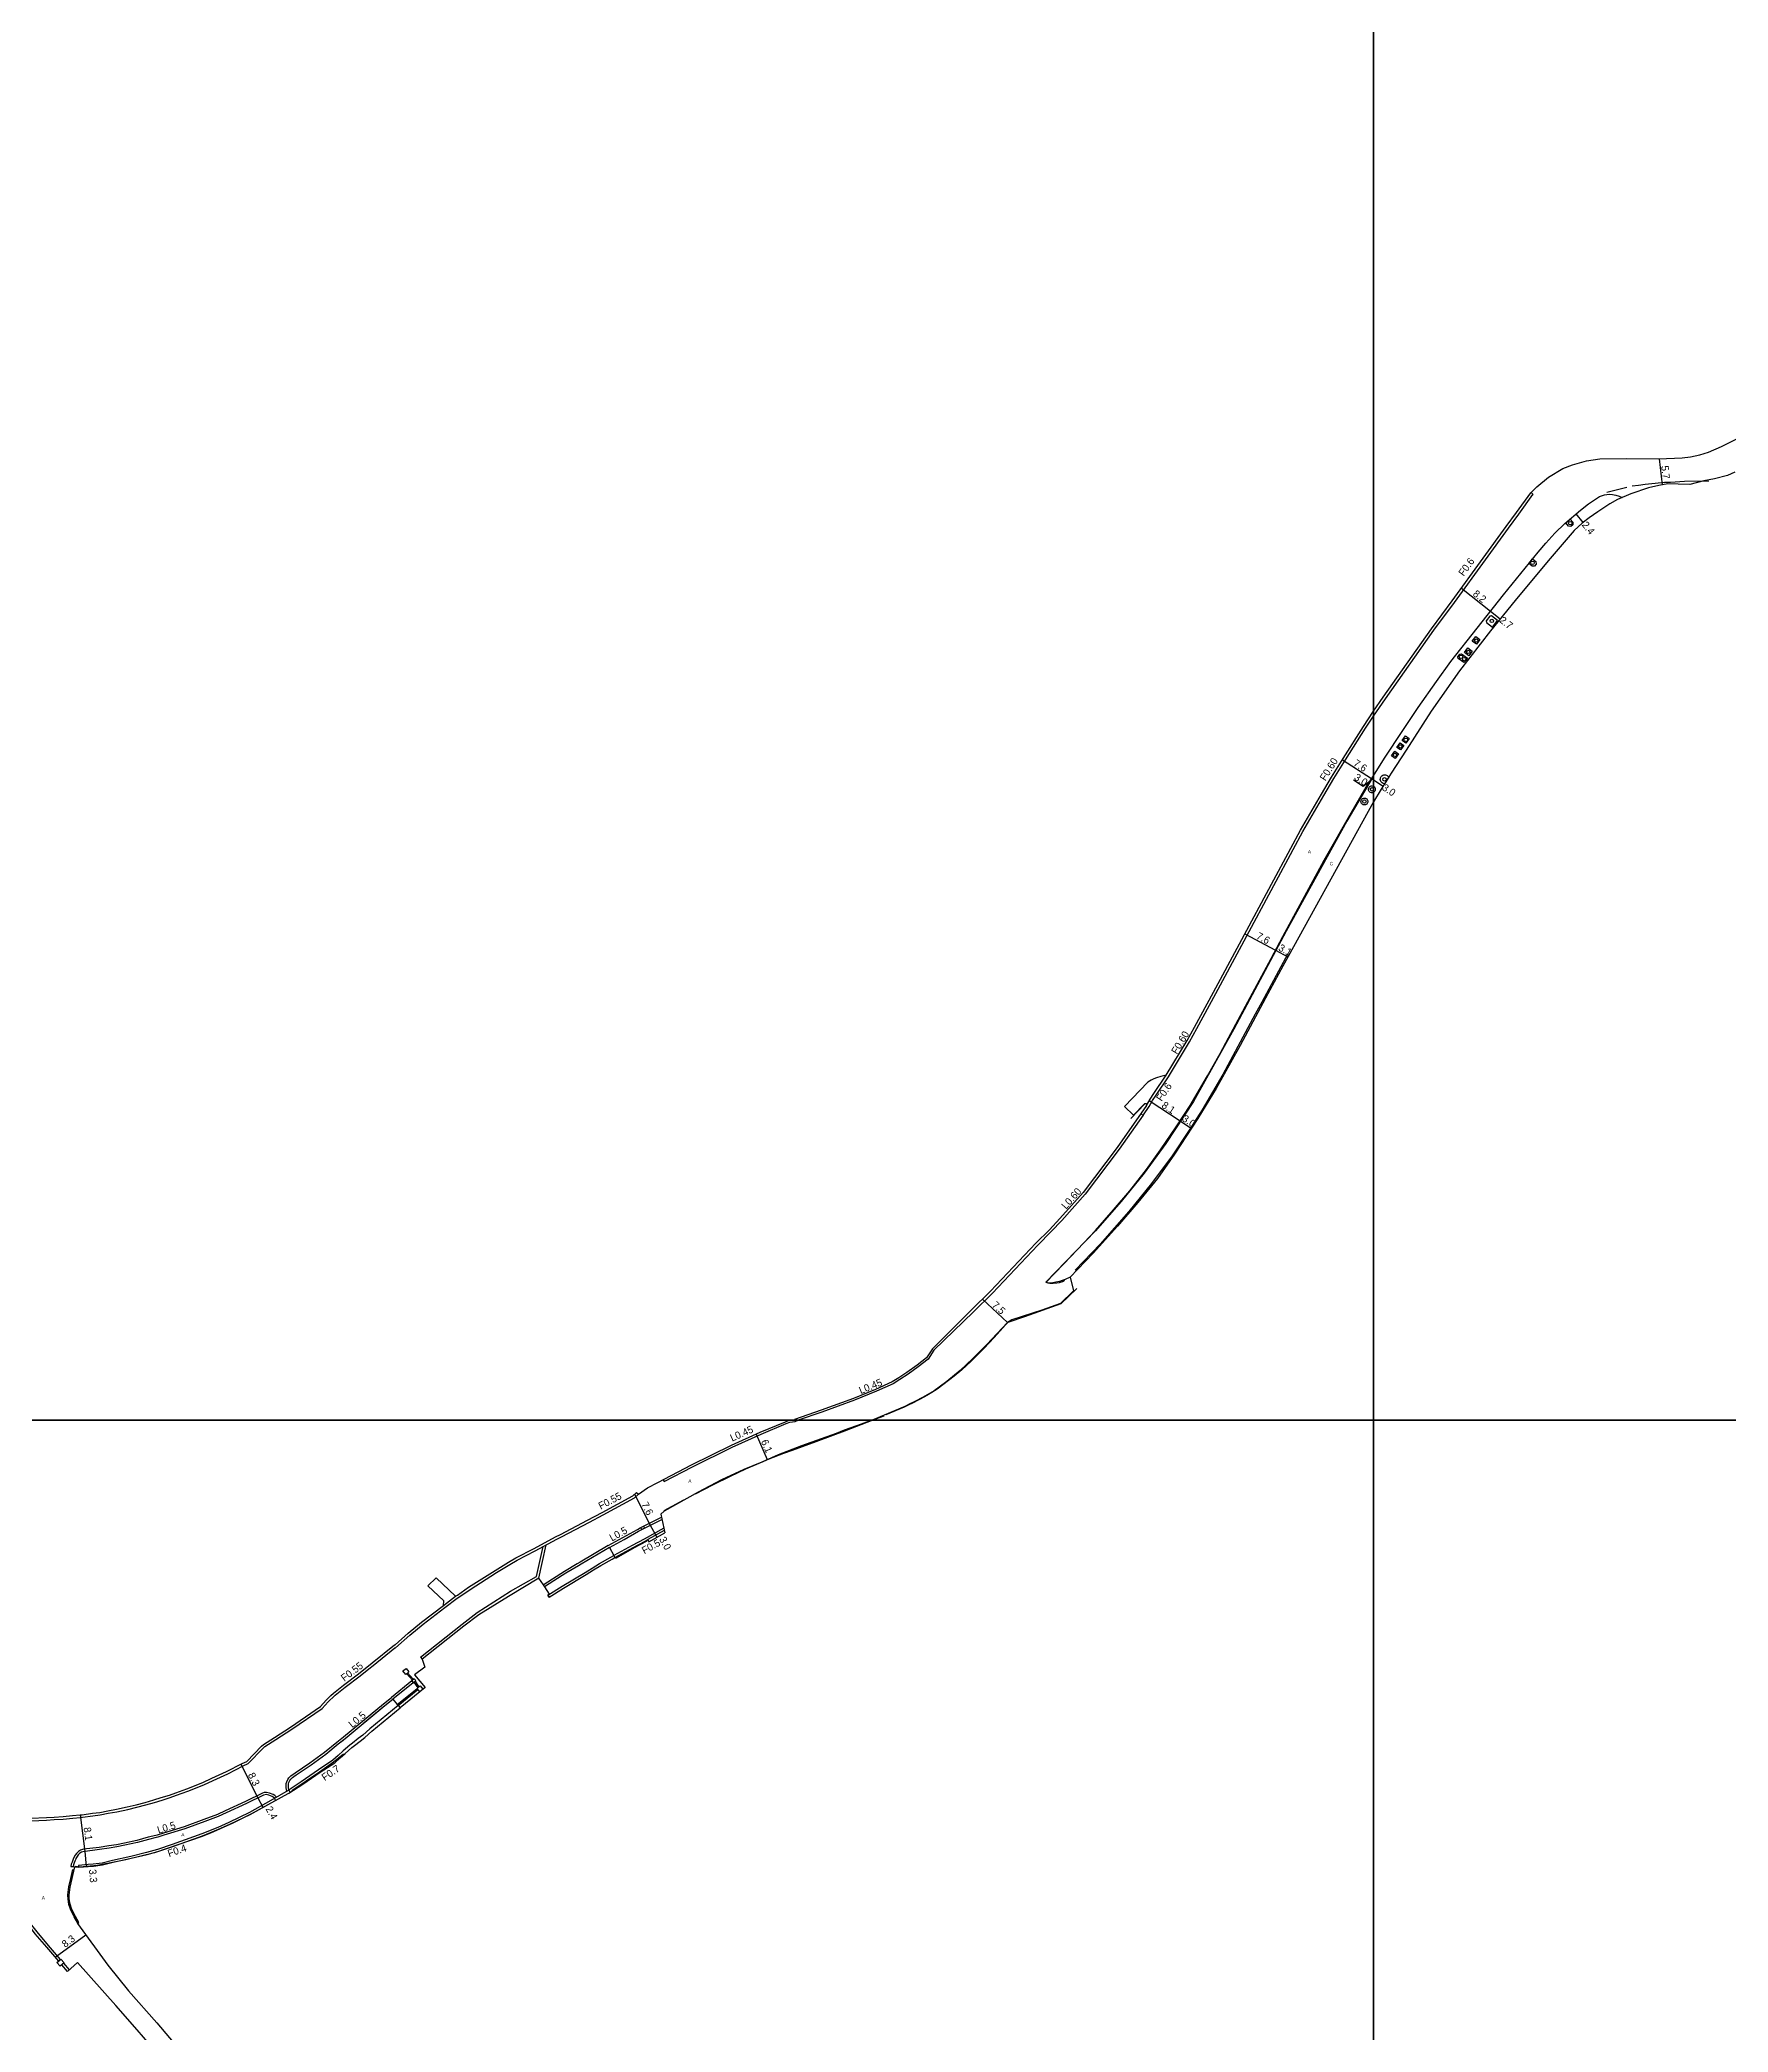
# Model space of a CAD drawing. Header units: metres. Extents: x -24000 to -21600, y -108000 to -105000.
# Drawn here: x -23491.9 to -23122.3, y -107533.9 to -107097.9 of the extents above; entities that cross this region are included whole.
import ezdxf

# ---------------------------------------------------------------- set-up
doc = ezdxf.new("R2010")
doc.units = ezdxf.units.M
doc.header["$LTSCALE"] = 2.5
for name, color, linetype in [('側溝・桝', 7, 'Continuous'), ('図郭', 7, 'Continuous'), ('幅員', 7, 'Continuous'), ('植栽', 7, 'Continuous'), ('歩道・分離帯・安全施設', 7, 'Continuous'), ('舗装', 7, 'Continuous'), ('道路', 7, 'Continuous')]:
    doc.layers.add(name, color=color, linetype=linetype)
doc.styles.get("Standard").update_dxf_attribs({"font": ''})
doc.styles.add('YOKO_DECO', font='')
doc.styles.get('Standard').set_extended_font_data('@MS PGothic')
doc.styles.get('YOKO_DECO').set_extended_font_data('MS PGothic')

# ---------------------------------------------------------------- blocks, each defined once
blk = doc.blocks.new('223800')
blk.add_circle((0, 0), 0.75)

msp = doc.modelspace()

# ---------------------------------------------------------------- linework, layer by layer
at = {"layer": '側溝・桝'}
for points in [[(-23165.03, -107197.37), (-23165.5, -107196.99)], [(-23200, -107245.92), (-23197.38, -107242.08), (-23186.76, -107227.11), (-23182.28, -107221.03), (-23175.49, -107211.67), (-23170.43, -107204.73), (-23168.19, -107201.67), (-23165.09, -107197.43), (-23165.03, -107197.37)], [(-23244.89, -107324.82), (-23240.27, -107317.16), (-23238.62, -107314.25), (-23234.47, -107306.62), (-23228.78, -107295.99), (-23221.27, -107282.01), (-23218.15, -107276.2), (-23217.54, -107275.06), (-23215.43, -107271.16), (-23210.88, -107263.26), (-23208.65, -107259.54), (-23206.11, -107255.46), (-23201.7, -107248.5), (-23200, -107245.92)], [(-23250.9, -107332.92), (-23250.4, -107333.25), (-23250.33, -107333.15), (-23249.12, -107331.31), (-23248.35, -107330.02), (-23247.56, -107328.83), (-23244.89, -107324.82)], [(-23249.69, -107331.08), (-23248.85, -107329.69), (-23248.06, -107328.5), (-23245.39, -107324.48)], [(-23250.4, -107333.25), (-23255.63, -107340.67), (-23263.1, -107350.54), (-23268.2, -107356.26), (-23270.51, -107358.71), (-23273.44, -107361.66), (-23283.38, -107372.15), (-23287.54, -107376.28), (-23296.2, -107384.65), (-23297.48, -107386.63), (-23299.63, -107388.32), (-23301.88, -107389.93), (-23303.64, -107391.09), (-23305.11, -107392), (-23308.78, -107393.64), (-23313.62, -107395.62), (-23320.71, -107398.22), (-23325.92, -107400)], [(-23355.46, -107413), (-23355.25, -107413.4), (-23349.06, -107410.16), (-23340.35, -107405.86), (-23334.06, -107403.01), (-23328.52, -107400.72), (-23327.75, -107400.44)], [(-23327.75, -107400.44), (-23326.6, -107400.24), (-23325.92, -107400)], [(-23371.62, -107422.29), (-23368.59, -107420.69), (-23361.78, -107417), (-23360.89, -107416.14)], [(-23418.98, -107453.65), (-23414.2, -107449.76), (-23414.08, -107449.82), (-23410.93, -107447), (-23408.02, -107444.64), (-23403.24, -107440.99), (-23400.56, -107438.91), (-23400.2, -107438.72), (-23397.75, -107436.99), (-23391.96, -107433.34), (-23389.04, -107431.56), (-23387.44, -107430.63), (-23383.47, -107428.53), (-23378.74, -107426.02), (-23377.71, -107425.49), (-23371.62, -107422.29)], [(-23367.5, -107427.43), (-23364.28, -107425.65), (-23361.12, -107423.86), (-23360.48, -107423.52), (-23360.37, -107423.46)], [(-23355.35, -107423.63), (-23359.63, -107425.98), (-23362.29, -107427.4), (-23366.27, -107429.58)], [(-23359.78, -107423.16), (-23355.86, -107421.18)], [(-23355.24, -107424.14), (-23358.82, -107426.11)], [(-23403.59, -107440.54), (-23400.91, -107438.46)], [(-23493.85, -107487.62), (-23490.44, -107487.47), (-23488.76, -107487.38), (-23486.79, -107487.28), (-23484.72, -107487.08), (-23483.06, -107486.92), (-23482.57, -107486.87), (-23480.31, -107486.55), (-23478.69, -107486.37), (-23476.94, -107486), (-23475.07, -107485.65), (-23472.68, -107485.16), (-23470.73, -107484.68), (-23468.75, -107484.16), (-23466.83, -107483.63), (-23465.17, -107483.11), (-23463.4, -107482.57), (-23461.98, -107482.05), (-23459.56, -107481.18), (-23456.06, -107479.75), (-23454.02, -107478.85), (-23450.79, -107477.37), (-23447.4, -107475.61), (-23446.29, -107475.08), (-23443.04, -107471.74), (-23442.64, -107471.39), (-23440.28, -107469.86), (-23436.73, -107467.61), (-23430.13, -107463.06), (-23428.82, -107461.61), (-23428.45, -107461.23), (-23427.82, -107460.66), (-23427.25, -107460.13), (-23425.07, -107458.38), (-23421.83, -107455.9), (-23419.92, -107454.41), (-23418.98, -107453.65)], [(-23413.68, -107462.2), (-23409.34, -107458.68)], [(-23411.65, -107455.44), (-23410.34, -107456.9)], [(-23411.42, -107455.25), (-23410.11, -107456.71)], [(-23410.03, -107457.28), (-23409.2, -107458.56)], [(-23409.8, -107457.09), (-23408.96, -107458.37)], [(-23413.49, -107462.43), (-23419.72, -107467.51), (-23421.25, -107468.87), (-23422.21, -107469.66), (-23423.45, -107470.62), (-23424.04, -107471.06), (-23425.56, -107472.36), (-23426.63, -107473.34), (-23427.76, -107474.38), (-23430.92, -107476.46), (-23434.74, -107479.08), (-23437.6, -107481.01), (-23441.35, -107483.17), (-23446.06, -107485.86), (-23450.52, -107488.03), (-23452.97, -107489.11), (-23456.45, -107490.51), (-23458.3, -107491.18), (-23462.98, -107492.84), (-23466.19, -107493.94), (-23468.57, -107494.58), (-23472.02, -107495.43), (-23475.99, -107496.3), (-23478.32, -107496.89), (-23480.22, -107497.13), (-23481.37, -107497.22), (-23483.43, -107497.39), (-23483.4, -107497.8)], [(-23437.87, -107481.17), (-23437.98, -107480.44), (-23437.97, -107479.5), (-23437.87, -107479.11), (-23437.64, -107478.58), (-23437.4, -107478.21), (-23436.96, -107477.81), (-23436.07, -107477.17), (-23432.8, -107474.96), (-23429.64, -107472.64), (-23426.9, -107470.44), (-23425.42, -107469.26), (-23416.69, -107462.03), (-23414.98, -107460.65)], [(-23413.49, -107462.43), (-23409.15, -107458.9)], [(-23440.1, -107482.45), (-23440.52, -107482.07), (-23440.83, -107481.89), (-23441.67, -107481.56), (-23442.29, -107481.42), (-23442.81, -107481.45), (-23443.21, -107481.56), (-23446.92, -107483.43), (-23451.35, -107485.48), (-23453.07, -107486.23), (-23456, -107487.34), (-23460.32, -107488.96), (-23464.89, -107490.35), (-23466.25, -107490.76), (-23466.56, -107490.84), (-23468.25, -107491.24), (-23470.68, -107491.94), (-23473.42, -107492.52), (-23475.15, -107492.87), (-23476.84, -107493.13), (-23478.92, -107493.46), (-23482.37, -107493.87), (-23483.01, -107494.09), (-23483.47, -107494.37), (-23483.89, -107494.81), (-23484.17, -107495.19), (-23484.46, -107495.67), (-23484.61, -107496.01), (-23484.73, -107496.29), (-23484.88, -107496.68), (-23485.04, -107497.13), (-23485.15, -107497.62), (-23484.66, -107497.67)], [(-23487.38, -107517.99), (-23490.01, -107514.95), (-23492.5, -107511.97), (-23498.24, -107504.86), (-23499.39, -107503.62), (-23500.3, -107502.57), (-23501.6, -107501.17), (-23503.65, -107498.8), (-23505.41, -107497.47), (-23510.97, -107497.55), (-23524.27, -107497.92), (-23531.78, -107497.8), (-23534.34, -107497.71), (-23539.3, -107497.24), (-23542.77, -107496.82)], [(-23485.47, -107520.26), (-23486.7, -107518.8)]]:
    msp.add_lwpolyline(points, dxfattribs=at)
for points in [[(-23360.14, -107423.9), (-23360.37, -107423.46), (-23359.78, -107423.16), (-23359.56, -107423.6)], [(-23411.77, -107454.29), (-23411.16, -107455.04), (-23411.83, -107455.59), (-23412.44, -107454.84)], [(-23409.63, -107456.96), (-23409.95, -107456.58), (-23410.52, -107457.04), (-23410.21, -107457.42)], [(-23408.66, -107458.13), (-23408.06, -107458.87), (-23408.73, -107459.43), (-23409.34, -107458.68)], [(-23486.63, -107518.74), (-23487.5, -107519.47), (-23488.18, -107518.67), (-23487.32, -107517.93)]]:
    msp.add_lwpolyline(points, close=True, dxfattribs=at)
at = {"layer": '側溝・桝', "flags": 128}
for points in [[(-23408.58, -107451.82), (-23399.45, -107444.58), (-23396.18, -107442.09), (-23388.87, -107437.36), (-23383.19, -107434.18), (-23381.75, -107427.62)], [(-23382.67, -107434.57), (-23381.06, -107427.25)], [(-23367.5, -107427.43), (-23373.68, -107431.02), (-23374.3, -107431.38), (-23377.07, -107433.05), (-23381.52, -107435.9), (-23381.66, -107435.99)], [(-23367.25, -107427.86), (-23373.43, -107431.45), (-23374.04, -107431.81), (-23376.81, -107433.48), (-23381.25, -107436.32), (-23381.4, -107436.41)], [(-23380.69, -107438.27), (-23377.56, -107436.27), (-23372.58, -107433.28), (-23370.99, -107432.32), (-23369.4, -107431.35), (-23366.91, -107429.93), (-23366.27, -107429.58)], [(-23380.42, -107438.69), (-23380.69, -107438.27)], [(-23408.58, -107451.82), (-23408.21, -107452.29)], [(-23410.52, -107457.04), (-23414.98, -107460.65)], [(-23410.2, -107457.42), (-23414.67, -107461.03)], [(-23413.68, -107462.2), (-23413.49, -107462.43), (-23413.02, -107462.93)]]:
    msp.add_lwpolyline(points, dxfattribs=at)
at = {"layer": '図郭'}
for points in [[(-24000, -106800), (-23200, -106800), (-23200, -107400), (-24000, -107400)], [(-23200, -106800), (-22400, -106800), (-22400, -107400), (-23200, -107400)], [(-24000, -107400), (-23200, -107400), (-23200, -108000), (-24000, -108000)], [(-23200, -107400), (-22400, -107400), (-22400, -108000), (-23200, -108000)]]:
    msp.add_lwpolyline(points, close=True, dxfattribs=at)
at = {"layer": '幅員'}
for points in [[(-23137.42, -107189.61), (-23136.8, -107195.29)], [(-23155.68, -107201.66), (-23154.15, -107203.55)], [(-23180.73, -107217.86), (-23174.35, -107222.96)], [(-23174.35, -107222.96), (-23172.24, -107224.6)], [(-23206.8, -107255.43), (-23200.4, -107259.57)], [(-23200.4, -107259.57), (-23200, -107259.83)], [(-23200, -107259.83), (-23197.89, -107261.19)], [(-23228.14, -107293.54), (-23221.42, -107297.11)], [(-23221.42, -107297.11), (-23218.7, -107298.57)], [(-23249.07, -107330.04), (-23242.32, -107334.48)], [(-23242.32, -107334.48), (-23239.84, -107336.11)], [(-23280.13, -107378.56), (-23285.6, -107373.5)], [(-23326.64, -107400), (-23326.72, -107399.8)], [(-23335.14, -107403), (-23332.68, -107408.59)], [(-23361.74, -107416.17), (-23358.3, -107422.96)], [(-23358.3, -107422.96), (-23356.84, -107425.57)], [(-23447.93, -107475.25), (-23444.23, -107482.63)], [(-23444.23, -107482.63), (-23443.09, -107484.69)], [(-23483.12, -107486.35), (-23482.05, -107494.38)], [(-23482.05, -107494.38), (-23481.78, -107497.67)], [(-23488.54, -107517.48), (-23481.86, -107512.62)]]:
    msp.add_lwpolyline(points, dxfattribs=at)
at = {"layer": '幅員', "flags": 128}
msp.add_lwpolyline([(-23200.2, -107259.7), (-23202.21, -107261.33), (-23204.39, -107259.92)], dxfattribs=at)
at = {"layer": '植栽'}
for points in [[(-23156.94, -107202.77), (-23156.33, -107203.47), (-23156.32, -107204), (-23156.75, -107204.38), (-23157.28, -107204.3), (-23157.89, -107203.6)], [(-23165.17, -107211.5), (-23164.45, -107212.08), (-23164.34, -107212.61), (-23164.71, -107213.06), (-23165.24, -107213.07), (-23165.96, -107212.49)], [(-23172.81, -107225), (-23174.13, -107223.98), (-23174.52, -107223.99), (-23175.34, -107225.05), (-23175.26, -107225.43), (-23173.94, -107226.46)], [(-23178.39, -107231.66), (-23179.13, -107232.67), (-23180.05, -107231.99), (-23179.31, -107230.98)], [(-23176.68, -107229.14), (-23177.42, -107230.14), (-23178.35, -107229.46), (-23177.6, -107228.46)], [(-23180.17, -107234.18), (-23181.45, -107233.27), (-23181.53, -107232.91), (-23181.08, -107232.33), (-23180.72, -107232.29), (-23179.43, -107233.2)], [(-23194.53, -107254.15), (-23195.24, -107255.16), (-23196.02, -107254.62), (-23195.31, -107253.6)], [(-23193.36, -107252.29), (-23194.07, -107253.3), (-23194.85, -107252.76), (-23194.14, -107251.74)], [(-23192.18, -107250.78), (-23192.89, -107251.79), (-23193.67, -107251.24), (-23192.96, -107250.23)], [(-23197.57, -107260.69), (-23197.85, -107260.64), (-23198.07, -107260.52), (-23198.23, -107260.38), (-23198.38, -107260.17), (-23198.46, -107259.97), (-23198.49, -107259.76), (-23198.48, -107259.56), (-23198.43, -107259.38), (-23198.3, -107259.14), (-23198.13, -107258.96), (-23197.95, -107258.85), (-23197.75, -107258.78), (-23197.54, -107258.75), (-23197.34, -107258.77), (-23197.13, -107258.83), (-23196.98, -107258.92), (-23196.86, -107259.01), (-23196.77, -107259.12), (-23196.66, -107259.28)], [(-23202.23, -107265.28), (-23202.4, -107265.2), (-23202.51, -107265.1), (-23202.59, -107265), (-23202.67, -107264.85), (-23202.71, -107264.72), (-23202.72, -107264.55), (-23202.68, -107264.34), (-23202.61, -107264.19), (-23202.5, -107264.05), (-23202.39, -107263.96), (-23202.26, -107263.89), (-23202.1, -107263.84), (-23201.93, -107263.83), (-23201.76, -107263.86), (-23201.58, -107263.94), (-23201.45, -107264.03), (-23201.34, -107264.16), (-23201.27, -107264.29), (-23201.23, -107264.44), (-23201.22, -107264.6), (-23201.23, -107264.75), (-23201.28, -107264.9), (-23201.37, -107265.04), (-23201.47, -107265.15), (-23201.59, -107265.23), (-23201.74, -107265.3), (-23201.92, -107265.33), (-23202.11, -107265.32)]]:
    msp.add_lwpolyline(points, close=True, dxfattribs=at)
for points in [[(-23200.41, -107262.66), (-23200.63, -107262.6), (-23200.79, -107262.51), (-23200.93, -107262.37), (-23201.01, -107262.24), (-23201.07, -107262.07), (-23201.08, -107261.88), (-23201.06, -107261.72), (-23200.99, -107261.56), (-23200.9, -107261.42), (-23200.78, -107261.31), (-23200.66, -107261.24), (-23200.5, -107261.18), (-23200.34, -107261.16), (-23200.12, -107261.19), (-23200, -107261.25)], [(-23200, -107261.25), (-23199.93, -107261.28), (-23199.79, -107261.39), (-23199.68, -107261.53), (-23199.61, -107261.69), (-23199.58, -107261.84), (-23199.59, -107262.02), (-23199.63, -107262.18), (-23199.71, -107262.34), (-23199.85, -107262.49), (-23199.99, -107262.59), (-23200, -107262.59)], [(-23200, -107262.59), (-23200.13, -107262.64), (-23200.25, -107262.66), (-23200.41, -107262.66)]]:
    msp.add_lwpolyline(points, dxfattribs=at)
at = {"layer": '歩道・分離帯・安全施設'}
for points in [[(-23144.49, -107195.85), (-23148.92, -107196.99)], [(-23126.59, -107194.51), (-23131.91, -107194.55), (-23132.91, -107194.62), (-23134.98, -107194.74), (-23136.28, -107194.79), (-23138.35, -107194.98), (-23140.53, -107195.23), (-23141.98, -107195.42), (-23143.36, -107195.61)], [(-23200, -107258.94), (-23197.58, -107255.1), (-23193.57, -107249.01), (-23190.19, -107243.99), (-23186.19, -107238.32), (-23183.03, -107233.95), (-23171.53, -107219.39), (-23163.97, -107210.01), (-23162.29, -107208.08), (-23160.31, -107205.83), (-23158.09, -107203.78), (-23154.7, -107200.81), (-23152.93, -107199.42), (-23150.54, -107197.81), (-23149.42, -107197.46), (-23148.42, -107197.34), (-23147.68, -107197.39), (-23146.94, -107197.53), (-23146.22, -107197.75), (-23145.55, -107198.05)], [(-23200, -107258.94), (-23197.58, -107255.1), (-23193.57, -107249.01), (-23190.19, -107243.99), (-23186.19, -107238.32), (-23183.03, -107233.95), (-23171.53, -107219.39), (-23163.97, -107210.01), (-23162.29, -107208.08), (-23160.31, -107205.83), (-23158.09, -107203.78), (-23154.7, -107200.81), (-23152.93, -107199.42), (-23150.54, -107197.81), (-23149.42, -107197.46), (-23148.42, -107197.34), (-23147.68, -107197.39), (-23146.94, -107197.53), (-23146.22, -107197.75), (-23145.55, -107198.05)], [(-23266.41, -107368.7), (-23267.48, -107369.17), (-23268.11, -107369.41), (-23268.75, -107369.62), (-23269.49, -107369.8), (-23270.19, -107369.94), (-23270.97, -107369.99), (-23271.69, -107369.83), (-23267.78, -107365.77), (-23263.41, -107361.18), (-23260.86, -107358.44), (-23256.9, -107353.96), (-23253.35, -107349.76), (-23249.69, -107345.13), (-23246.62, -107340.82), (-23243.19, -107335.81), (-23240.12, -107331.1), (-23236.32, -107324.64), (-23233.55, -107319.75), (-23231.73, -107316.33), (-23227.52, -107308.45), (-23222.41, -107298.92), (-23219.8, -107294.15), (-23214.54, -107284.39), (-23210.76, -107277.43), (-23204.9, -107267.03), (-23201.55, -107261.4), (-23200, -107258.94)], [(-23266.41, -107368.7), (-23267.48, -107369.17), (-23268.11, -107369.41), (-23268.75, -107369.62), (-23269.49, -107369.8), (-23270.19, -107369.94), (-23270.97, -107369.99), (-23271.69, -107369.83), (-23267.78, -107365.77), (-23263.41, -107361.18), (-23260.86, -107358.44), (-23256.9, -107353.96), (-23253.35, -107349.76), (-23249.69, -107345.13), (-23246.62, -107340.82), (-23243.19, -107335.81), (-23240.12, -107331.1), (-23236.32, -107324.64), (-23233.55, -107319.75), (-23231.73, -107316.33), (-23227.52, -107308.45), (-23222.41, -107298.92), (-23219.8, -107294.15), (-23214.54, -107284.39), (-23210.76, -107277.43), (-23204.9, -107267.03), (-23201.55, -107261.4), (-23200, -107258.94)], [(-23200, -107259.11), (-23200.26, -107259.5), (-23205.85, -107268.86), (-23219.12, -107292.95), (-23230.56, -107314.42), (-23239.42, -107330.23), (-23245.46, -107339.41), (-23250.15, -107345.88), (-23255.24, -107352.13), (-23260.82, -107358.56), (-23271.68, -107369.78), (-23271.29, -107369.91), (-23270.81, -107369.98), (-23270.13, -107370), (-23269.27, -107369.93), (-23268.69, -107369.81), (-23268.07, -107369.59), (-23267.66, -107369.39), (-23267.58, -107369.33)], [(-23218.73, -107297.92), (-23224.42, -107308.49), (-23225.85, -107311.12), (-23232.97, -107324.33), (-23237.5, -107332.03), (-23240.32, -107336.47), (-23244.07, -107342.14), (-23248.56, -107348.19), (-23253.57, -107354.32), (-23259.83, -107361.47), (-23265.27, -107367.11)], [(-23253.1, -107333.93), (-23250.14, -107330.79)], [(-23264.94, -107371.18), (-23268.41, -107374.5), (-23276.37, -107377.32), (-23280.05, -107378.57), (-23280.52, -107379.09), (-23281.74, -107380.45), (-23283.05, -107381.89), (-23285.28, -107384.27), (-23286.07, -107385.08), (-23288.09, -107387.07), (-23290.1, -107388.97), (-23291.75, -107390.32), (-23295.5, -107393.15), (-23296.64, -107393.9), (-23297.36, -107394.35), (-23298.27, -107394.86), (-23300.9, -107396.25), (-23301.83, -107396.7), (-23302.7, -107397.09), (-23306.76, -107398.83)], [(-23309.57, -107400), (-23315.8, -107402.39), (-23322.05, -107404.68), (-23327.27, -107406.6), (-23329.12, -107407.24), (-23331.4, -107408.16), (-23332.31, -107408.5), (-23333.68, -107409.12), (-23335.04, -107409.68), (-23337.42, -107410.71), (-23340.8, -107412.26), (-23344.67, -107414.16), (-23348.46, -107416.16)], [(-23307.15, -107399.07), (-23309.57, -107400)], [(-23351.05, -107417.49), (-23355.31, -107419.8)], [(-23367.25, -107427.85), (-23364.04, -107426.08), (-23360.88, -107424.29), (-23360.26, -107423.95), (-23355.76, -107421.67)], [(-23367.25, -107427.85), (-23364.04, -107426.08), (-23360.88, -107424.29), (-23360.26, -107423.95), (-23355.76, -107421.67)], [(-23367.25, -107427.85), (-23364.04, -107426.08), (-23360.88, -107424.29), (-23360.29, -107423.97)], [(-23367.25, -107427.86), (-23366.27, -107429.58), (-23366.03, -107430.02)], [(-23359.08, -107426.48), (-23361.81, -107427.91), (-23364.25, -107429.27), (-23365.92, -107430.21)], [(-23437.1, -107481.38), (-23437.41, -107480.88), (-23437.48, -107480.41), (-23437.48, -107479.57), (-23437.4, -107479.27), (-23437.21, -107478.81), (-23437.02, -107478.53), (-23436.65, -107478.2), (-23435.78, -107477.57), (-23432.52, -107475.37), (-23429.34, -107473.03), (-23426.6, -107470.82), (-23425.11, -107469.64), (-23416.38, -107462.41), (-23414.67, -107461.03)], [(-23437.41, -107480.88), (-23437.48, -107480.41), (-23437.48, -107479.57), (-23437.4, -107479.27), (-23437.21, -107478.81), (-23437.02, -107478.53), (-23436.65, -107478.2), (-23435.78, -107477.57), (-23432.52, -107475.37), (-23429.34, -107473.03), (-23426.6, -107470.82), (-23425.11, -107469.64), (-23416.38, -107462.41), (-23414.67, -107461.03)], [(-23420.9, -107466.15), (-23416.38, -107462.41), (-23414.67, -107461.03)], [(-23436.35, -107477.98), (-23435.78, -107477.57), (-23432.52, -107475.37), (-23429.34, -107473.03), (-23426.6, -107470.82), (-23425.52, -107469.97)], [(-23425.45, -107473.06), (-23427.63, -107474.8), (-23430.71, -107477.01), (-23436.76, -107481.07)], [(-23440.55, -107482.71), (-23440.82, -107482.47), (-23441.05, -107482.33), (-23441.81, -107482.03), (-23442.33, -107481.91), (-23442.99, -107482.01), (-23446.7, -107483.87), (-23451.14, -107485.93), (-23452.88, -107486.68), (-23455.82, -107487.81), (-23460.17, -107489.43), (-23464.75, -107490.82), (-23466.12, -107491.24), (-23466.44, -107491.32), (-23468.12, -107491.71), (-23470.56, -107492.42), (-23473.33, -107493.01), (-23475.06, -107493.35), (-23476.76, -107493.62), (-23478.85, -107493.95), (-23482.5, -107494.44), (-23482.8, -107494.54), (-23483.16, -107494.76), (-23483.51, -107495.12), (-23483.75, -107495.46), (-23484.02, -107495.9), (-23484.15, -107496.2), (-23484.27, -107496.48), (-23484.42, -107496.85), (-23484.57, -107497.27), (-23484.66, -107497.67), (-23484.27, -107497.71)], [(-23440.32, -107483.16), (-23440.55, -107482.71), (-23440.82, -107482.47), (-23441.05, -107482.33), (-23441.81, -107482.03), (-23442.33, -107481.91), (-23442.99, -107482.01), (-23446.7, -107483.87), (-23451.14, -107485.93), (-23452.88, -107486.68), (-23455.82, -107487.81), (-23460.17, -107489.43), (-23464.75, -107490.82), (-23466.12, -107491.24), (-23466.44, -107491.32), (-23468.12, -107491.71), (-23470.56, -107492.42), (-23473.33, -107493.01), (-23475.06, -107493.35), (-23476.76, -107493.62), (-23478.85, -107493.95), (-23482.5, -107494.44), (-23482.8, -107494.54), (-23483.16, -107494.76), (-23483.51, -107495.12), (-23483.75, -107495.46), (-23484.02, -107495.9), (-23484.15, -107496.2), (-23484.27, -107496.48), (-23484.42, -107496.85), (-23484.57, -107497.27), (-23484.66, -107497.67), (-23484.27, -107497.71)], [(-23440.53, -107483.35), (-23445.58, -107486.14), (-23449.65, -107488.16), (-23454.57, -107490.35), (-23456.64, -107491.17), (-23461.48, -107492.86), (-23466.85, -107494.62), (-23473.1, -107496.18), (-23475.26, -107496.59), (-23479.41, -107497.39), (-23483.19, -107497.76), (-23484.17, -107497.64)], [(-23442.99, -107482.01), (-23446.7, -107483.87), (-23451.14, -107485.93), (-23452.88, -107486.68), (-23455.82, -107487.81), (-23460.17, -107489.43), (-23464.75, -107490.82), (-23466.12, -107491.24), (-23466.44, -107491.32), (-23468.12, -107491.71), (-23470.56, -107492.42), (-23473.33, -107493.01), (-23475.06, -107493.35), (-23476.76, -107493.62), (-23478.85, -107493.95), (-23482.5, -107494.44)], [(-23483.64, -107510.07), (-23484.4, -107508.69), (-23484.87, -107507.78), (-23485.25, -107506.95), (-23485.57, -107505.97), (-23485.76, -107504.76), (-23485.77, -107503.81), (-23485.55, -107502.1), (-23485.15, -107500.24), (-23484.67, -107498.3)]]:
    msp.add_lwpolyline(points, dxfattribs=at)
at = {"layer": '歩道・分離帯・安全施設', "flags": 128}
for points in [[(-23367.25, -107427.86), (-23366.27, -107429.58)], [(-23414.67, -107461.03), (-23413.68, -107462.2)], [(-23414.67, -107461.03), (-23413.68, -107462.2), (-23413.49, -107462.43), (-23413.02, -107462.93)]]:
    msp.add_lwpolyline(points, dxfattribs=at)
at = {"layer": '道路'}
for points in [[(-23150.47, -107189.62), (-23144.64, -107189.49), (-23137.5, -107189.61), (-23132.38, -107189.41), (-23130.61, -107189.16), (-23128.58, -107188.7), (-23126.66, -107188.13), (-23123.8, -107186.88), (-23119.26, -107184.66), (-23115.52, -107182.57), (-23111.78, -107180.35), (-23104.57, -107176.2), (-23098, -107172.25)], [(-23200, -107244.82), (-23197.87, -107241.74), (-23187.25, -107226.76), (-23182.76, -107220.68), (-23175.98, -107211.32), (-23170.92, -107204.37), (-23168.67, -107201.31), (-23165.55, -107197.04), (-23164.26, -107195.7), (-23161.7, -107193.6), (-23158.53, -107191.74), (-23156.45, -107190.88), (-23153.35, -107190.01), (-23150.47, -107189.62)], [(-23120.91, -107192.5), (-23122.5, -107193.25), (-23125.3, -107193.99), (-23127.69, -107194.41), (-23130.7, -107195.24), (-23133.27, -107195.16), (-23135.54, -107195.05), (-23137.5, -107195.43), (-23139.8, -107195.95), (-23143.66, -107197.23), (-23146.55, -107198.48), (-23148.28, -107199.46), (-23150.86, -107201.21), (-23152.74, -107202.54), (-23154.32, -107203.67), (-23156.07, -107205.3), (-23161.73, -107211.95), (-23169, -107220.57), (-23174.35, -107227.23), (-23181.16, -107235.95), (-23187.34, -107244.8), (-23192.85, -107253.32), (-23196.08, -107258.39), (-23198.33, -107261.88), (-23200, -107264.64)], [(-23245.39, -107324.48), (-23240.79, -107316.86), (-23239.14, -107313.96), (-23235, -107306.33), (-23229.31, -107295.71), (-23221.8, -107281.73), (-23218.68, -107275.91), (-23218.07, -107274.77), (-23215.95, -107270.86), (-23211.39, -107262.95), (-23209.16, -107259.23), (-23206.62, -107255.14), (-23202.2, -107248.18), (-23200, -107244.82)], [(-23200, -107264.64), (-23219.82, -107300.61), (-23223.62, -107307.62), (-23229.18, -107317.95), (-23234.4, -107327.39), (-23238.42, -107333.93), (-23243.53, -107341.75), (-23247.28, -107347.05), (-23251.54, -107352.33), (-23256.04, -107357.51), (-23261.35, -107363.43), (-23266.41, -107368.7)], [(-23245.39, -107324.48), (-23246.52, -107324.78), (-23247.48, -107325.07), (-23248.08, -107325.28), (-23248.65, -107325.56), (-23249.37, -107325.98), (-23254.46, -107331.3)], [(-23250.27, -107330.86), (-23250.06, -107330.65), (-23249.98, -107330.64), (-23249.91, -107330.65), (-23249.83, -107330.68), (-23249.76, -107330.74), (-23249.69, -107330.84), (-23249.67, -107330.95), (-23249.69, -107331.08), (-23250.83, -107332.82), (-23256.12, -107340.32), (-23263.56, -107350.16), (-23268.65, -107355.86), (-23270.94, -107358.29), (-23273.87, -107361.24), (-23283.81, -107371.73), (-23287.97, -107375.85), (-23296.55, -107384.36), (-23297.82, -107386.32), (-23299.9, -107387.96), (-23302.14, -107389.56), (-23303.88, -107390.71), (-23305.32, -107391.6), (-23308.96, -107393.23), (-23313.79, -107395.2), (-23320.86, -107397.8), (-23326.72, -107399.8)], [(-23254.46, -107331.3), (-23252.52, -107333.24)], [(-23250.27, -107330.86), (-23252.52, -107333.24)], [(-23266.41, -107368.7), (-23265.68, -107371.63)], [(-23265.68, -107371.63), (-23268.48, -107374.46), (-23272.59, -107375.91), (-23279.17, -107378), (-23280.13, -107378.56), (-23284.63, -107383.44), (-23287.78, -107386.56), (-23290.43, -107389.12), (-23293.39, -107391.5), (-23296.17, -107393.52), (-23298.53, -107394.96), (-23300.5, -107395.94)], [(-23300.5, -107395.94), (-23301.45, -107396.39), (-23302.59, -107397.01), (-23309.36, -107399.85), (-23309.79, -107400)], [(-23358.93, -107414.8), (-23356.61, -107413.6), (-23349.26, -107409.76), (-23340.55, -107405.46), (-23334.23, -107402.59), (-23328.69, -107400.3), (-23327.87, -107400)], [(-23309.79, -107400), (-23312.17, -107400.86), (-23315.87, -107402.19), (-23317.61, -107402.91), (-23325.17, -107405.6), (-23330.32, -107407.55), (-23333.9, -107409.13), (-23337.83, -107410.75), (-23342.68, -107413.04), (-23347.81, -107415.75), (-23355.25, -107419.85), (-23355.99, -107420.56), (-23355.14, -107424.61)], [(-23327.87, -107400), (-23326.72, -107399.8)], [(-23372.05, -107421.87), (-23368.86, -107420.19), (-23362.12, -107416.53), (-23361.34, -107415.78), (-23360.86, -107416.17), (-23358.93, -107414.8)], [(-23400.91, -107438.46), (-23400.51, -107438.24), (-23398.07, -107436.52), (-23392.26, -107432.86), (-23389.33, -107431.07), (-23387.72, -107430.13), (-23383.74, -107428.03), (-23379.01, -107425.51), (-23377.98, -107424.99), (-23372.05, -107421.87)], [(-23366.03, -107430.02), (-23362.05, -107427.84), (-23359.39, -107426.42), (-23358.82, -107426.11), (-23358.65, -107426.58)], [(-23358.65, -107426.58), (-23355.14, -107424.61)], [(-23407.02, -107436.22), (-23405.2, -107434.45)], [(-23403.59, -107440.54), (-23403.49, -107439.48), (-23407.02, -107436.22)], [(-23405.2, -107434.45), (-23400.91, -107438.46)], [(-23419.2, -107453.09), (-23414.29, -107449.1), (-23414.18, -107449.15), (-23411.3, -107446.56), (-23408.38, -107444.2), (-23403.59, -107440.54)], [(-23493.87, -107487.05), (-23490.46, -107486.91), (-23488.79, -107486.82), (-23486.83, -107486.71), (-23484.78, -107486.51), (-23483.12, -107486.35), (-23482.64, -107486.3), (-23480.38, -107485.98), (-23478.78, -107485.81), (-23477.05, -107485.44), (-23475.18, -107485.09), (-23472.81, -107484.6), (-23470.87, -107484.12), (-23468.9, -107483.61), (-23466.99, -107483.08), (-23465.34, -107482.57), (-23463.58, -107482.03), (-23462.18, -107481.51), (-23459.76, -107480.65), (-23456.28, -107479.23), (-23454.25, -107478.33), (-23451.04, -107476.85), (-23447.64, -107475.09), (-23446.64, -107474.63), (-23443.43, -107471.32), (-23442.99, -107470.93), (-23440.59, -107469.38), (-23437.04, -107467.14), (-23430.51, -107462.62), (-23429.23, -107461.22), (-23428.84, -107460.82), (-23428.21, -107460.24), (-23427.62, -107459.7), (-23425.42, -107457.94), (-23422.18, -107455.45), (-23420.28, -107453.97), (-23419.26, -107453.14)], [(-23419.26, -107453.14), (-23419.2, -107453.09)], [(-23483.68, -107510.13), (-23483.39, -107509.93), (-23484.15, -107508.56), (-23484.61, -107507.65), (-23484.98, -107506.85), (-23485.29, -107505.9), (-23485.48, -107504.74), (-23485.48, -107503.83), (-23485.27, -107502.15), (-23484.87, -107500.3), (-23484.34, -107498.03), (-23484.27, -107497.71), (-23483.4, -107497.8), (-23481.34, -107497.64), (-23480.18, -107497.55), (-23478.24, -107497.29), (-23475.9, -107496.71), (-23471.92, -107495.84), (-23468.44, -107495.01), (-23466.07, -107494.34), (-23462.84, -107493.24), (-23458.16, -107491.58), (-23456.3, -107490.9), (-23452.81, -107489.49), (-23450.34, -107488.41), (-23445.87, -107486.23), (-23441.14, -107483.61), (-23437.55, -107481.65), (-23437.4, -107481.56), (-23434.35, -107479.65), (-23430.54, -107477.03), (-23427.33, -107474.93), (-23426.17, -107473.84), (-23425.11, -107472.88), (-23423.61, -107471.6), (-23423.03, -107471.17), (-23421.78, -107470.19), (-23420.81, -107469.39), (-23419.27, -107468.03), (-23413.02, -107462.93)], [(-23463.69, -107541.42), (-23470.61, -107533.4), (-23475.32, -107528.05), (-23483.66, -107518.68), (-23485.87, -107520.61), (-23487.12, -107519.15), (-23487.5, -107519.47), (-23488.18, -107518.67), (-23487.8, -107518.34), (-23490.42, -107515.29), (-23492.94, -107512.35), (-23495.9, -107508.35)], [(-23483.68, -107510.13), (-23477.04, -107519.27), (-23472.52, -107524.82), (-23466.32, -107531.83), (-23459.95, -107539.37), (-23453.73, -107546.06), (-23442.94, -107557.66), (-23433, -107569.58), (-23424.38, -107579.89), (-23418.48, -107587.11), (-23410.93, -107597.04), (-23392.98, -107618.36), (-23389.42, -107622.49), (-23383.22, -107629.84), (-23375.29, -107639.21), (-23372.86, -107637.84)]]:
    msp.add_lwpolyline(points, dxfattribs=at)
at = {"layer": '道路', "flags": 128}
for points in [[(-23380.35, -107438.05), (-23380.69, -107438.27), (-23380.42, -107438.69), (-23377.3, -107436.7), (-23372.32, -107433.71), (-23370.73, -107432.74), (-23369.15, -107431.78), (-23366.67, -107430.36), (-23366.03, -107430.02)], [(-23380.35, -107438.05), (-23381.4, -107436.41), (-23381.67, -107435.99), (-23382.67, -107434.57), (-23389.34, -107438.58), (-23395.83, -107442.59), (-23399.08, -107445.06), (-23408.21, -107452.29), (-23407.63, -107454), (-23409.89, -107455.7), (-23407.55, -107458.46), (-23413.02, -107462.93)]]:
    msp.add_lwpolyline(points, dxfattribs=at)

# ---------------------------------------------------------------- block references
at = {"layer": '植栽', "xscale": 0.5, "yscale": 0.5, "zscale": 0.5}
for p in [(-23156.91, -107203.68, 130.22), (-23165.17, -107212.36, 130.27), (-23174.08, -107225.06, 130.23), (-23179.24, -107231.85, 130.21), (-23177.49, -107229.37, 130.16), (-23180.83, -107232.92, 130.21), (-23180.14, -107233.41, 130.22), (-23194.09, -107252.52, 130.25), (-23192.91, -107251.08, 130.15), (-23195.27, -107254.39, 130.16), (-23200.33, -107261.91, 130.23), (-23197.58, -107259.72, 130.09), (-23201.97, -107264.58, 130.24)]:
    msp.add_blockref('223800', p, dxfattribs=at)

# ---------------------------------------------------------------- texts
at = {"layer": '側溝・桝'}
for s, rotation, p in [('F0.6', 54, (-23180.23, -107215.41)), ('F0.60', 58.1459, (-23210.5, -107260.21)), ('F0.60', 58.9236, (-23243, -107320.03)), ('F0.6', 56, (-23246.37, -107330.32)), ('L0.60', 48.2344, (-23267.27, -107353.93)), ('L0.45', 22.2499, (-23312.21, -107394.29)), ('L0.45', 24, (-23340.38, -107404.68)), ('F0.55', 28, (-23369.13, -107419.58)), ('L0.5', 29, (-23366.68, -107426.54)), ('F0.5', 29, (-23359.6, -107429.33)), ('F0.55', 37, (-23425.27, -107457.24)), ('L0.5', 40, (-23423.52, -107467.41)), ('F0.7', 34.197, (-23429.56, -107478.99)), ('L0.5', 17, (-23465.94, -107490.47)), ('F0.4', 19, (-23463.63, -107495.6))]:
    msp.add_text(s, height=1.6, rotation=rotation, dxfattribs=at).set_placement(p)
at = {"layer": '幅員'}
for s, rotation, p in [('5.7', 276.2737, (-23137, -107191.16)), ('2.4', 308.9679, (-23154.48, -107204.09)), ('8.2', 321.3993, (-23178.38, -107219.41)), ('2.7', 322.0809, (-23172.56, -107225.2)), ('7.6', 327.1298, (-23204.52, -107256.61)), ('3.0', 327.1298, (-23204.38, -107259.69)), ('3.0', 327.1298, (-23198.26, -107261.95)), ('7.6', 331.9606, (-23225.78, -107294.51)), ('3.1', 331.9606, (-23220.94, -107297.09)), ('8.1', 326.666, (-23246.5, -107331.43)), ('3.0', 326.666, (-23242.03, -107334.37)), ('7.5', 317.2161, (-23283.62, -107374.99)), ('6.1', 294, (-23334.12, -107404.63)), ('7.6', 297, (-23360.31, -107418.37)), ('3.0', 299, (-23356.42, -107426.02)), ('8.3', 297, (-23446.44, -107477.6)), ('2.4', 299, (-23442.58, -107485.01)), ('8.1', 278, (-23482.36, -107489.15)), ('3.3', 275, (-23481.18, -107498.32)), ('8.3', 36, (-23486.4, -107515.49))]:
    msp.add_text(s, height=1.6, rotation=rotation, dxfattribs=at).set_placement(p)
at = {"layer": '舗装', "style": 'YOKO_DECO'}
for s, p in [('A', (-23214.34, -107275.95, 130.26)), ('C', (-23209.57, -107278.54, 130.07)), ('A', (-23349.98, -107413.66, 133.7)), ('A', (-23460.97, -107491.06, 140.28)), ('A', (-23491.52, -107504.88, 141.14))]:
    msp.add_text(s, height=0.75, dxfattribs=at).set_placement(p)

doc.saveas('drawing.dxf')
